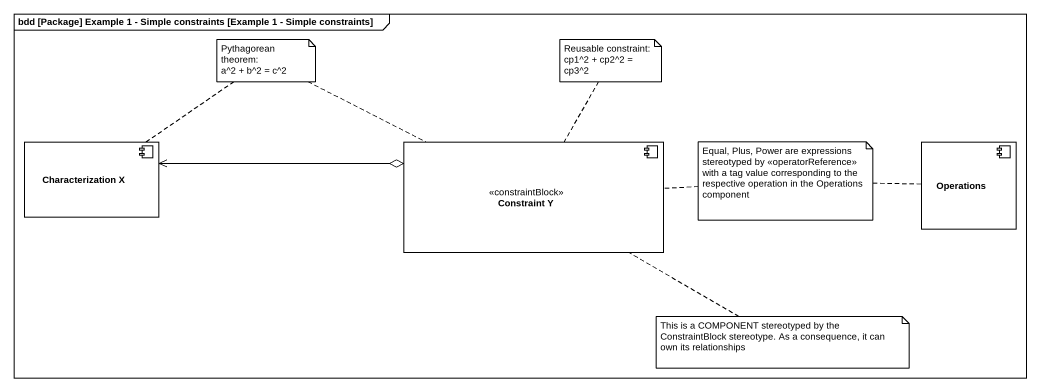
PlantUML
@startuml
mainframe bdd [Package] Example 1 - Simple constraints [Example 1 - Simple constraints]
component "Characterization X" as Characterization_X
component "Constraint Y" as Constraint_Y <<constraintBlock>>
component Operations
Constraint_Y o-left-> Characterization_X
note as N1
  Pythagorean theorem:
  a^2 + b^2 = c^2
end note
N1 .. Constraint_Y
N1 .. Characterization_X
note top of Constraint_Y
  Reusable constraint:
  cp1^2 + cp2^2 = cp3^2
end note
note as N3
  Equal, Plus, Power are expressions stereotyped by <<operatorReference>> with a tag value corresponding to the respective operation in the Operations component
end note
N3 .. Constraint_Y
N3 .. Operations
note right of Constraint_Y : This is a COMPONENT stereotyped by the ConstraintBlock stereotype. As a consequence, it can own its relationships
@enduml
